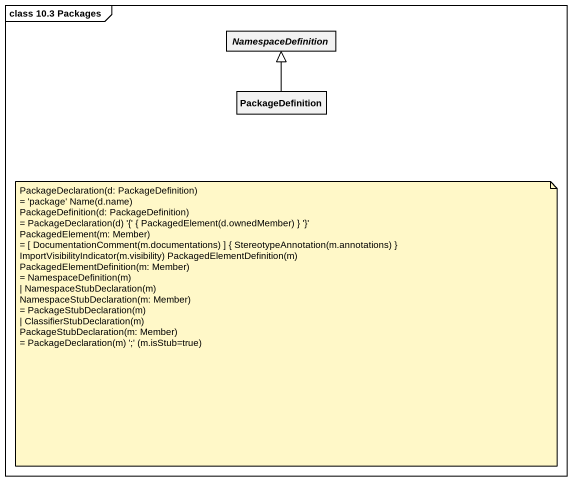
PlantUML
@startuml
mainframe class 10.3 Packages
hide circle
hide empty members
abstract class NamespaceDefinition
class PackageDefinition
PackageDefinition -up-|> NamespaceDefinition
note as N1
  PackageDeclaration(d: PackageDefinition)
  ~= 'package' Name(d.name)
  PackageDefinition(d: PackageDefinition)
  ~= PackageDeclaration(d) '{' { PackagedElement(d.ownedMember) } '}'
  PackagedElement(m: Member)
  ~= [ DocumentationComment(m.documentations) ] { StereotypeAnnotation(m.annotations) }
  ImportVisibilityIndicator(m.visibility) PackagedElementDefinition(m)
  PackagedElementDefinition(m: Member)
  ~= NamespaceDefinition(m)
  ~| NamespaceStubDeclaration(m)
  NamespaceStubDeclaration(m: Member)
  ~= PackageStubDeclaration(m)
  ~| ClassifierStubDeclaration(m)
  PackageStubDeclaration(m: Member)
  ~= PackageDeclaration(m) ';' (m.isStub=true)
end note
@enduml
